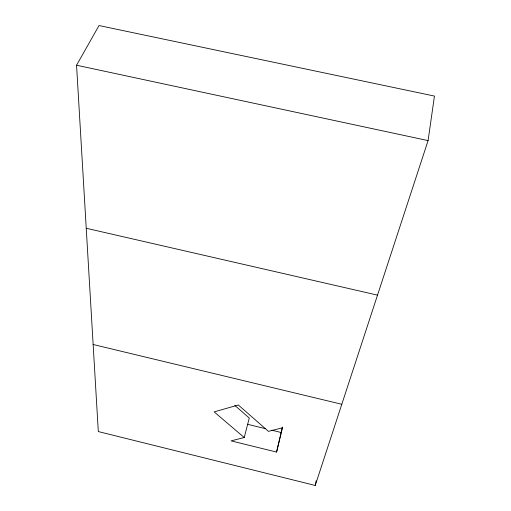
<?xml version="1.0" encoding="UTF-8"?>
<svg xmlns="http://www.w3.org/2000/svg" width="511" height="511" viewBox="0 0 511 511"><rect width="100%" height="100%" fill="white"/><g stroke="black" fill="none" stroke-linecap="round" stroke-linejoin="round"><path stroke-width="0.77" d="M428.09 140.608L434.446 96.074L99.025 25.55L76.554 65.229L98.31 431.565L315.23 485.45L428.09 140.608L76.554 65.229M315.23 485.45L316.13 480.762M234.83 405.421L249.266 418.024L244.232 437.525L231.093 440.872L276.585 452.069L282.379 427.081M276.585 452.069L282.481 427.784L268.447 431.361L238.337 404.993L214.141 411.885L244.232 437.525M86.238 228.264L377.514 295.134M93.136 344.503L341.802 404.271M247.861 424.366L265.624 428.703M271.801 430.217L281.069 432.478"/></g></svg>
